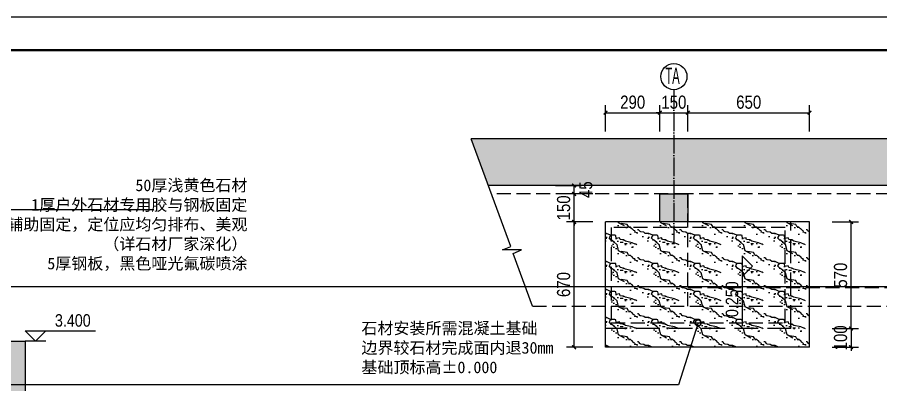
# Model space of a CAD drawing. Extents: x 9928 to 93764, y -101273 to -34887.
# Drawn here: x 77531 to 82143, y -81009 to -79043 of the extents above; entities that cross this region are included whole.
import ezdxf
from ezdxf import colors
from ezdxf.entities.mleader import LeaderData, LeaderLine
from ezdxf.math import Vec2, Vec3

# ---------------------------------------------------------------- set-up
doc = ezdxf.new("R2010")
doc.units = 0
doc.header["$LTSCALE"] = 1000
doc.header["$MEASUREMENT"] = 0
for name, pattern in [('DASH', [0.35, 0.25, -0.1]), ('DOTE', [2.42, 2, -0.2, 0.02, -0.2]), ('HIDDEN', [0.375, 0.25, -0.125])]:
    doc.linetypes.add(name, pattern=pattern)
for name, color, linetype in [('A-ANNO-DIMS', 6, 'Continuous'), ('A-ANNO-NOTE', 4, 'Continuous'), ('A-ANNO-SYMB', 4, 'Continuous'), ('A-FLOR-OVHD', 111, 'HIDDEN'), ('A-FLOR-STRS', 54, 'Continuous'), ('A-FURN-PATT-251', 251, 'Continuous'), ('A-SECT-005', 5, 'Continuous'), ('A-SECT-146', 216, 'Continuous'), ('A-WALL-FULL', 5, 'Continuous'), ('GL', 131, 'Continuous'), ('S-COLS', 5, 'Continuous'), ('SPACE_HATCH', 8, 'Continuous')]:
    doc.layers.add(name, color=color, linetype=linetype)
doc.layers.add('A-ANNO-NPLT', color=250, linetype='Continuous', plot=False)
doc.styles.add('DIM_T3', font='ARIALN.TTF')
doc.styles.add('EN', font='ARIALN.TTF')
doc.dimstyles.new('_TCH_ARCH&&20', dxfattribs={"dimtxt": 70, "dimasz": 20, "dimexe": 40, "dimexo": 40, "dimgap": 20, "dimtad": 1, "dimdec": 0, "dimzin": 0, "dimdsep": 46, "dimtxsty": 'DIM_T3', "dimblk": 'ARCHTICK', "dimcen": 0.09, "dimclrd": 6, "dimclre": 6, "dimclrt": 6, "dimazin": 2, "dimtfac": 1, "dimtdec": 0, "dimtix": 1, "dimtmove": 2, "dimatfit": 3, "dimfxl": 100, "dimfxlon": 1, "dimtolj": 1, "dimtzin": 0, "dimarcsym": 0})

# ---------------------------------------------------------------- blocks, each defined once
blk = doc.blocks.new('alsidufhasdf')
at = {"layer": 'A-ANNO-NOTE', "const_width": 12.5, "flags": 128}
blk.add_lwpolyline([(-69970.8, -65800.3), (-69970.8, -51475.3), (-80015.8, -51475.3), (-80015.8, -65800.3)], close=True, dxfattribs=at)
at = {"layer": 'A-ANNO-NPLT'}
blk.add_lwpolyline([(-69795.8, -66000.3), (-69795.8, -51300.3), (-80190.8, -51300.3), (-80190.8, -66000.3)], close=True, dxfattribs=at)
blk = doc.blocks.new('_ArchTick')
at = {"color": 0, "linetype": 'ByBlock', "const_width": 0.4}
blk.add_lwpolyline([(-0.5, -0.5), (0.5, 0.5)], dxfattribs=at)
blk = doc.blocks.new('*D450')
at = {"layer": 'A-ANNO-DIMS', "color": 6, "lineweight": -2, "transparency": 16777216}
for p, q in [((80605.3, -80137.8), (80465.3, -80137.8)), ((80505.3, -80807.8), (80505.3, -80137.8)), ((80605.3, -80807.8), (80465.3, -80807.8))]:
    blk.add_line(p, q, dxfattribs=at)
at = {"layer": 'Defpoints', "color": 0, "transparency": 16777216}
for p in [(80505.3, -80137.8), (80673.4, -80137.8), (80673.4, -80807.8)]:
    blk.add_point(p, dxfattribs=at)
at = {"layer": 'A-ANNO-DIMS', "color": 6, "lineweight": -2, "transparency": 16777216, "xscale": 20, "yscale": 20, "zscale": 20}
for p, rotation in [((80505.3, -80137.8), 90), ((80505.3, -80807.8), 270)]:
    blk.add_blockref('_ArchTick', p, dxfattribs=dict(at, rotation=rotation))
at = {"layer": 'A-ANNO-DIMS', "color": 6, "transparency": 16777216, "insert": (80449.6, -80472.8), "char_height": 70, "attachment_point": 5, "rotation": 90, "style": 'DIM_T3'}
blk.add_mtext('\\A1;670', dxfattribs=at)
blk = doc.blocks.new('*D451')
at = {"layer": 'A-ANNO-DIMS', "color": 6, "lineweight": -2, "transparency": 16777216}
for p, q in [((80673.4, -81257.9), (80673.4, -81397.9)), ((81762.9, -81257.9), (81762.9, -81397.9)), ((80673.4, -81357.9), (81762.9, -81357.9))]:
    blk.add_line(p, q, dxfattribs=at)
at = {"layer": 'Defpoints', "color": 0, "transparency": 16777216}
for p in [(80673.4, -80807.8), (81762.9, -80807.8), (81762.9, -81357.9)]:
    blk.add_point(p, dxfattribs=at)
at = {"layer": 'A-ANNO-DIMS', "color": 6, "lineweight": -2, "transparency": 16777216, "xscale": 20, "yscale": 20, "zscale": 20, "rotation": 180}
blk.add_blockref('_ArchTick', (80673.4, -81357.9), dxfattribs=at)
at = {"layer": 'A-ANNO-DIMS', "color": 6, "lineweight": -2, "transparency": 16777216, "xscale": 20, "yscale": 20, "zscale": 20}
blk.add_blockref('_ArchTick', (81762.9, -81357.9), dxfattribs=at)
at = {"layer": 'A-ANNO-DIMS', "color": 6, "transparency": 16777216, "insert": (81218.1, -81302.1), "char_height": 70, "attachment_point": 5, "style": 'DIM_T3'}
blk.add_mtext('\\A1;1090', dxfattribs=at)
blk = doc.blocks.new('*D452')
at = {"layer": 'A-ANNO-DIMS', "color": 6, "lineweight": -2, "transparency": 16777216}
for p, q in [((80505.3, -79987.8), (80505.3, -79967.8)), ((80605.3, -79987.8), (80465.3, -79987.8)), ((80505.3, -80137.8), (80505.3, -79987.8)), ((80605.3, -80137.8), (80465.3, -80137.8)), ((80505.3, -80137.8), (80505.3, -80157.8))]:
    blk.add_line(p, q, dxfattribs=at)
at = {"layer": 'Defpoints', "color": 0, "transparency": 16777216}
for p in [(80505.3, -79987.8), (80953.4, -79987.8), (80953.4, -80137.8)]:
    blk.add_point(p, dxfattribs=at)
at = {"layer": 'A-ANNO-DIMS', "color": 6, "lineweight": -2, "transparency": 16777216, "xscale": 20, "yscale": 20, "zscale": 20}
for p, rotation in [((80505.3, -79987.8), 270), ((80505.3, -80137.8), 90)]:
    blk.add_blockref('_ArchTick', p, dxfattribs=dict(at, rotation=rotation))
at = {"layer": 'A-ANNO-DIMS', "color": 6, "transparency": 16777216, "insert": (80449.6, -80062.8), "char_height": 70, "attachment_point": 5, "rotation": 90, "style": 'DIM_T3'}
blk.add_mtext('\\A1;150', dxfattribs=at)
blk = doc.blocks.new('*D453')
at = {"layer": 'A-ANNO-DIMS', "color": 6, "lineweight": -2, "transparency": 16777216}
for p, q in [((80405.3, -79942.8), (80545.3, -79942.8)), ((80505.3, -79987.8), (80505.3, -79942.8)), ((80605.3, -79987.8), (80465.3, -79987.8))]:
    blk.add_line(p, q, dxfattribs=at)
at = {"layer": 'Defpoints', "color": 0, "transparency": 16777216}
for p in [(80046.9, -79942.8), (80505.3, -79942.8), (80953.4, -79987.8)]:
    blk.add_point(p, dxfattribs=at)
at = {"layer": 'A-ANNO-DIMS', "color": 6, "lineweight": -2, "transparency": 16777216, "xscale": 20, "yscale": 20, "zscale": 20}
for p, rotation in [((80505.3, -79942.8), 90), ((80505.3, -79987.8), 270)]:
    blk.add_blockref('_ArchTick', p, dxfattribs=dict(at, rotation=rotation))
at = {"layer": 'A-ANNO-DIMS', "color": 6, "transparency": 16777216, "insert": (80568.1, -79965.3), "char_height": 70, "attachment_point": 5, "rotation": 90, "style": 'DIM_T3'}
blk.add_mtext('\\A1;45', dxfattribs=at)
blk = doc.blocks.new('*D455')
at = {"layer": 'A-ANNO-DIMS', "color": 6, "lineweight": -2, "transparency": 16777216}
for p, q in [((81762.9, -81257.9), (81762.9, -81397.9)), ((82653.4, -81257.9), (82653.4, -81397.9)), ((81762.9, -81357.9), (82653.4, -81357.9))]:
    blk.add_line(p, q, dxfattribs=at)
at = {"layer": 'Defpoints', "color": 0, "transparency": 16777216}
for p in [(81762.9, -80807.8), (82653.4, -80807.8), (82653.4, -81357.9)]:
    blk.add_point(p, dxfattribs=at)
at = {"layer": 'A-ANNO-DIMS', "color": 6, "lineweight": -2, "transparency": 16777216, "xscale": 20, "yscale": 20, "zscale": 20, "rotation": 180}
blk.add_blockref('_ArchTick', (81762.9, -81357.9), dxfattribs=at)
at = {"layer": 'A-ANNO-DIMS', "color": 6, "lineweight": -2, "transparency": 16777216, "xscale": 20, "yscale": 20, "zscale": 20}
blk.add_blockref('_ArchTick', (82653.4, -81357.9), dxfattribs=at)
at = {"layer": 'A-ANNO-DIMS', "color": 6, "transparency": 16777216, "insert": (82208.1, -81302.1), "char_height": 70, "attachment_point": 5, "style": 'DIM_T3'}
blk.add_mtext('\\A1;890', dxfattribs=at)
blk = doc.blocks.new('*D456')
at = {"layer": 'A-ANNO-DIMS', "color": 6, "lineweight": -2, "transparency": 16777216}
for p, q in [((80673.4, -79653.6), (80673.4, -79513.6)), ((80963.4, -79653.6), (80963.4, -79513.6)), ((80673.4, -79553.6), (80963.4, -79553.6))]:
    blk.add_line(p, q, dxfattribs=at)
at = {"layer": 'Defpoints', "color": 0, "transparency": 16777216}
for p in [(80963.4, -79553.6), (80673.4, -80137.8), (80963.4, -80137.8)]:
    blk.add_point(p, dxfattribs=at)
at = {"layer": 'A-ANNO-DIMS', "color": 6, "lineweight": -2, "transparency": 16777216, "xscale": 20, "yscale": 20, "zscale": 20, "rotation": 180}
blk.add_blockref('_ArchTick', (80673.4, -79553.6), dxfattribs=at)
at = {"layer": 'A-ANNO-DIMS', "color": 6, "lineweight": -2, "transparency": 16777216, "xscale": 20, "yscale": 20, "zscale": 20}
blk.add_blockref('_ArchTick', (80963.4, -79553.6), dxfattribs=at)
at = {"layer": 'A-ANNO-DIMS', "color": 6, "transparency": 16777216, "insert": (80818.4, -79497.8), "char_height": 70, "attachment_point": 5, "style": 'DIM_T3'}
blk.add_mtext('\\A1;290', dxfattribs=at)
blk = doc.blocks.new('*D457')
at = {"layer": 'A-ANNO-DIMS', "color": 6, "lineweight": -2, "transparency": 16777216}
for p, q in [((80963.4, -79653.6), (80963.4, -79513.6)), ((81113.4, -79653.6), (81113.4, -79513.6)), ((80963.4, -79553.6), (80943.4, -79553.6)), ((80963.4, -79553.6), (81113.4, -79553.6)), ((81113.4, -79553.6), (81133.4, -79553.6))]:
    blk.add_line(p, q, dxfattribs=at)
at = {"layer": 'Defpoints', "color": 0, "transparency": 16777216}
for p in [(81113.4, -79553.6), (81113.4, -79987.8), (80963.4, -80137.8)]:
    blk.add_point(p, dxfattribs=at)
at = {"layer": 'A-ANNO-DIMS', "color": 6, "lineweight": -2, "transparency": 16777216, "xscale": 20, "yscale": 20, "zscale": 20}
blk.add_blockref('_ArchTick', (80963.4, -79553.6), dxfattribs=at)
at = {"layer": 'A-ANNO-DIMS', "color": 6, "lineweight": -2, "transparency": 16777216, "xscale": 20, "yscale": 20, "zscale": 20, "rotation": 180}
blk.add_blockref('_ArchTick', (81113.4, -79553.6), dxfattribs=at)
at = {"layer": 'A-ANNO-DIMS', "color": 6, "transparency": 16777216, "insert": (81038.4, -79497.8), "char_height": 70, "attachment_point": 5, "style": 'DIM_T3'}
blk.add_mtext('\\A1;150', dxfattribs=at)
blk = doc.blocks.new('*D458')
at = {"layer": 'A-ANNO-DIMS', "color": 6, "lineweight": -2, "transparency": 16777216}
for p, q in [((81113.4, -79653.6), (81113.4, -79513.6)), ((81762.9, -79653.6), (81762.9, -79513.6)), ((81113.4, -79553.6), (81762.9, -79553.6))]:
    blk.add_line(p, q, dxfattribs=at)
at = {"layer": 'Defpoints', "color": 0, "transparency": 16777216}
for p in [(81762.9, -79553.6), (81113.4, -79987.8), (81762.9, -80137.8)]:
    blk.add_point(p, dxfattribs=at)
at = {"layer": 'A-ANNO-DIMS', "color": 6, "lineweight": -2, "transparency": 16777216, "xscale": 20, "yscale": 20, "zscale": 20, "rotation": 180}
blk.add_blockref('_ArchTick', (81113.4, -79553.6), dxfattribs=at)
at = {"layer": 'A-ANNO-DIMS', "color": 6, "lineweight": -2, "transparency": 16777216, "xscale": 20, "yscale": 20, "zscale": 20}
blk.add_blockref('_ArchTick', (81762.9, -79553.6), dxfattribs=at)
at = {"layer": 'A-ANNO-DIMS', "color": 6, "transparency": 16777216, "insert": (81438.1, -79497.8), "char_height": 70, "attachment_point": 5, "style": 'DIM_T3'}
blk.add_mtext('\\A1;650', dxfattribs=at)
blk = doc.blocks.new('*D459')
at = {"layer": 'A-ANNO-DIMS', "color": 6, "lineweight": -2, "transparency": 16777216}
for p, q in [((81984.5, -80707.8), (81984.5, -80687.8)), ((81884.5, -80707.8), (82024.5, -80707.8)), ((81984.5, -80707.8), (81984.5, -80807.8)), ((81884.5, -80807.8), (82024.5, -80807.8)), ((81984.5, -80807.8), (81984.5, -80827.8))]:
    blk.add_line(p, q, dxfattribs=at)
at = {"layer": 'Defpoints', "color": 0, "transparency": 16777216}
for p in [(81662.9, -80707.8), (81662.9, -80807.8), (81984.5, -80807.8)]:
    blk.add_point(p, dxfattribs=at)
at = {"layer": 'A-ANNO-DIMS', "color": 6, "lineweight": -2, "transparency": 16777216, "xscale": 20, "yscale": 20, "zscale": 20}
for p, rotation in [((81984.5, -80707.8), 270), ((81984.5, -80807.8), 90)]:
    blk.add_blockref('_ArchTick', p, dxfattribs=dict(at, rotation=rotation))
at = {"layer": 'A-ANNO-DIMS', "color": 6, "transparency": 16777216, "insert": (81928.8, -80757.8), "char_height": 70, "attachment_point": 5, "rotation": 90, "style": 'DIM_T3'}
blk.add_mtext('\\A1;100', dxfattribs=at)
blk = doc.blocks.new('*D460')
at = {"layer": 'A-ANNO-DIMS', "color": 6, "lineweight": -2, "transparency": 16777216}
for p, q in [((81884.5, -80137.8), (82024.5, -80137.8)), ((81984.5, -80707.8), (81984.5, -80137.8)), ((81884.5, -80707.8), (82024.5, -80707.8))]:
    blk.add_line(p, q, dxfattribs=at)
at = {"layer": 'Defpoints', "color": 0, "transparency": 16777216}
for p in [(81662.9, -80137.8), (81984.5, -80137.8), (81662.9, -80707.8)]:
    blk.add_point(p, dxfattribs=at)
at = {"layer": 'A-ANNO-DIMS', "color": 6, "lineweight": -2, "transparency": 16777216, "xscale": 20, "yscale": 20, "zscale": 20}
for p, rotation in [((81984.5, -80137.8), 90), ((81984.5, -80707.8), 270)]:
    blk.add_blockref('_ArchTick', p, dxfattribs=dict(at, rotation=rotation))
at = {"layer": 'A-ANNO-DIMS', "color": 6, "transparency": 16777216, "insert": (81928.8, -80422.8), "char_height": 70, "attachment_point": 5, "rotation": 90, "style": 'DIM_T3'}
blk.add_mtext('\\A1;570', dxfattribs=at)
blk = doc.blocks.new('*D444')
at = {"layer": 'A-ANNO-DIMS', "color": 6, "lineweight": -2, "transparency": 16777216}
for p, q in [((81662.9, -81087.8), (81662.9, -81227.8)), ((81762.9, -81087.8), (81762.9, -81227.8)), ((81662.9, -81187.8), (81642.9, -81187.8)), ((81662.9, -81187.8), (81762.9, -81187.8)), ((81762.9, -81187.8), (81782.9, -81187.8))]:
    blk.add_line(p, q, dxfattribs=at)
at = {"layer": 'Defpoints', "color": 0, "transparency": 16777216}
for p in [(81662.9, -80137.8), (81762.9, -80137.8), (81762.9, -81187.8)]:
    blk.add_point(p, dxfattribs=at)
at = {"layer": 'A-ANNO-DIMS', "color": 6, "lineweight": -2, "transparency": 16777216, "xscale": 20, "yscale": 20, "zscale": 20}
blk.add_blockref('_ArchTick', (81662.9, -81187.8), dxfattribs=at)
at = {"layer": 'A-ANNO-DIMS', "color": 6, "lineweight": -2, "transparency": 16777216, "xscale": 20, "yscale": 20, "zscale": 20, "rotation": 180}
blk.add_blockref('_ArchTick', (81762.9, -81187.8), dxfattribs=at)
at = {"layer": 'A-ANNO-DIMS', "color": 6, "transparency": 16777216, "insert": (81712.9, -81132), "char_height": 70, "attachment_point": 5, "style": 'DIM_T3'}
blk.add_mtext('\\A1;100', dxfattribs=at)
blk = doc.blocks.new('*D461')
at = {"layer": 'A-ANNO-DIMS', "color": 6, "lineweight": -2, "transparency": 16777216}
for p, q in [((80673.4, -81087.8), (80673.4, -81227.8)), ((81662.9, -81087.8), (81662.9, -81227.8)), ((81662.9, -81187.8), (80673.4, -81187.8))]:
    blk.add_line(p, q, dxfattribs=at)
at = {"layer": 'Defpoints', "color": 0, "transparency": 16777216}
for p in [(80673.4, -80707.8), (81662.9, -80707.8), (80673.4, -81187.8)]:
    blk.add_point(p, dxfattribs=at)
at = {"layer": 'A-ANNO-DIMS', "color": 6, "lineweight": -2, "transparency": 16777216, "xscale": 20, "yscale": 20, "zscale": 20, "rotation": 180}
blk.add_blockref('_ArchTick', (80673.4, -81187.8), dxfattribs=at)
at = {"layer": 'A-ANNO-DIMS', "color": 6, "lineweight": -2, "transparency": 16777216, "xscale": 20, "yscale": 20, "zscale": 20}
blk.add_blockref('_ArchTick', (81662.9, -81187.8), dxfattribs=at)
at = {"layer": 'A-ANNO-DIMS', "color": 6, "transparency": 16777216, "insert": (81168.1, -81132), "char_height": 70, "attachment_point": 5, "style": 'DIM_T3'}
blk.add_mtext('\\A1;990', dxfattribs=at)
blk = doc.blocks.new('DFGHFGH')
at = {"layer": 'A-ANNO-NOTE'}
blk.add_line((367305, -290441), (368431, -290441), dxfattribs=at)
blk.add_lwpolyline([(367305, -290441), (367471, -290607), (367638, -290441)], dxfattribs=at)
at = {"layer": 'A-ANNO-NOTE', "style": 'EN'}
blk.add_attdef('±0.000', (367716, -290376), '', height=200, dxfattribs=at)
blk = doc.blocks.new('TAG-PLAN-ELEV')
blk.add_line((-1.66, 0), (9.6, 0))
for points in [[(-1.66, 0), (0, -1.66), (1.66, 0)], [(1.66, -1.66), (-1.66, -1.66)]]:
    blk.add_lwpolyline(points)
at = {"style": 'EN'}
for tag, p in [('LEVEL', (2.45, 0.65)), ('NAME', (2.45, -2.51))]:
    blk.add_attdef(tag, p, '', height=2, dxfattribs=at)
blk = doc.blocks.new('_DotSmall')
at = {"color": 0, "linetype": 'ByBlock', "const_width": 0.5}
blk.add_lwpolyline([(-0.0625, 0, 1), (0.0625, 0, 1)], format="xyb", close=True, dxfattribs=at)
blk = doc.blocks.new('zw2')
at = {"layer": 'SPACE_HATCH'}
h = blk.add_hatch(color=256, dxfattribs=at)
h.dxf.hatch_style = 1
h.paths.add_polyline_path([(41709.3, -78137.2), (41859.3, -78137.2), (41859.3, -77987.2), (41709.3, -77987.2)])
at = {"layer": 'S-COLS'}
blk.add_lwpolyline([(41709.3, -78137.2), (41859.3, -78137.2), (41859.3, -77987.2), (41709.3, -77987.2)], close=True, dxfattribs=at)

msp = doc.modelspace()

# ---------------------------------------------------------------- hatches: boundary and pattern name
at = {"layer": 'A-FURN-PATT-251'}
h = msp.add_hatch(color=256, dxfattribs=at)
h.dxf.hatch_style = 1
h.paths.add_polyline_path([(79955.2, -79692.8), (80046.9, -79942.8), (85491.1, -79942.8), (85452, -79835.9), (85495.7, -79817.8), (85394.9, -79817.8), (85437.9, -79799.9), (85399.5, -79692.8)])
h = msp.add_hatch(dxfattribs=at)
h.set_pattern_fill('大理石', color=256, scale=50, angle=90)
h.set_pattern_definition([(131.987212, (-30550.45, -5484.732), (-225.000005, 299.999996), [4.80487, -1004.21692]), (158.19859, (-30542.95, -5556.16), (-450, 150), [17.30946, -1194.35262]), (150.945396, (-30534.377, -5559.732), (-225.0000064, 149.99999), [7.35402, -1536.99045]), (180, (-30540.8, -5556.16), (2e-14, 150), [2.14286, -222.85713]), (161.56505, (-30546.16, -5486.16), (-225, 3e-07), [4.51754, -469.8241]), (261.469234, (-30546.163, -5486.16), (-1.4e-06, -149.9999995), [7.22277, -1509.5583]), (169.215702, (-30532.234, -5496.16), (-900.0000004, 150.0000007), [15.26968, -1588.04715]), (152.132996, (-30600.806, -5609.018), (-1125.0000044, 599.99999271), [35.14728, -7345.78245]), (90, (-30633.8, -5606.86), (-225, 1e-14), [0, -150]), (154.983106, (-30674.734, -5509.732), (-674.9999995, 300.0000008), [23.64707, -2459.2947]), (171.4391104, (-30585.806, -5451.875), (-2024.99998723, 299.99999948), [33.58852, -7020.0009]), (172.8749836, (-30606.163, -5534.732), (-1125.0000011, 149.999991), [17.27627, -3610.7397]), (166.75948, (-30559.02, -5549.732), (-674.9999995, 150.00000146), [37.4234, -3892.0326]), (90, (-30559.13, -5573.12), (-225, 1e-14), [0, -150]), (90, (-30556.72, -5570.7), (-225, 1e-14), [0, -150]), (90, (-30568.76, -5553.83), (-225, 1e-14), [0, -150]), (90, (-30595.26, -5558.65), (-225, 1e-14), [0, -150]), (149.036243, (-30595.449, -5541.161), (-225.0000065, 149.999988), [12.4949, -2611.4334]), (90, (-30605.75, -5534.75), (-225, 1e-14), [0, -150]), (90, (-30597.67, -5553.83), (-225, 1e-14), [0, -150]), (90, (-30612.12, -5546.6), (-225, 1e-14), [0, -150]), (90, (-30590.44, -5553.83), (-225, 1e-14), [0, -150]), (140.19443, (-30575.092, -5466.875), (-225, 150), [5.57875, -1165.9587]), (180, (-30568.66, -5466.88), (2e-14, 150), [6.42857, -218.57142]), (133.66778, (-30561.163, -5474.732), (-449.9999991, 450.0000003), [10.86208, -2270.1738]), (180, (-30559.02, -5474.73), (2e-14, 150), [2.14286, -222.85713]), (129.805571, (-30553.663, -5481.16), (-225.0000089, 299.9999928), [8.36812, -1748.93805]), (90, (-30568.76, -5503.22), (-225, 1e-14), [0, -150]), (90, (-30575.56, -5466.55), (-225, 1e-14), [0, -150]), (90, (-30575.56, -5466.55), (-225, 1e-14), [0, -150]), (119.357754, (-30579.377, -5463.304), (-225.0000013, 449.999999), [13.11254, -1363.70443]), (90, (-30590.44, -5467.07), (-225, 1e-14), [0, -150]), (236.309932, (-30674.734, -5509.732), (-224.999996, -300.000002), [15.45236, -1607.0457]), (98.130102, (-30644.734, -5526.161), (-224.9999987, 1499.9999894), [15.15229, -3166.8282]), (137.862405, (-30640.449, -5559.732), (-674.99999937, 600.00000026), [20.2283, -4227.71235]), (104.620874, (-30631.877, -5592.589), (-225.0000094, 899.9999975), [33.95676, -3531.5025]), (90, (-30645.84, -5580.35), (-225, 1e-14), [0, -150]), (108.434949, (-30623.306, -5532.59), (-224.9999993, 600), [6.7763, -1416.24862]), (106.699244, (-30625.45, -5526.16), (-1.2e-05, 149.999997), [3.72868, -779.2943]), (191.093723, (-30626.52, -5522.589), (-1574.99998526, -300.0000026), [18.56112, -3879.2748]), (90, (-30636.2, -5541.78), (-225, 1e-14), [0, -150]), (90, (-30645.16, -5526.24), (-225, 1e-14), [0, -150]), (90, (-30619.34, -5546.6), (-225, 1e-14), [0, -150]), (90, (-30667.51, -5565.89), (-225, 1e-14), [0, -150]), (90, (-30657.88, -5573.12), (-225, 1e-14), [0, -150]), (134.144903, (-30671.52, -5534.732), (-450, 450.0000008), [16.92194, -3536.6853]), (144.582945, (-30655.449, -5546.161), (-224.9999991, 150.0000004), [19.72063, -4121.6106]), (90, (-30671.67, -5534.53), (-225, 1e-14), [0, -150]), (90, (-30660.3, -5556.24), (-225, 1e-14), [0, -150]), (90, (-30671.67, -5534.53), (-225, 1e-14), [0, -150]), (90, (-30655.1, -5546.14), (-225, 1e-14), [0, -150]), (165.068583, (-30646.877, -5511.16), (-675, 150), [5.54435, -1158.76875]), (180, (-30652.23, -5509.73), (2e-14, 150), [22.5, -202.5]), (140.19443, (-30746.52, -5483.304), (-225, 150), [5.57875, -1165.9587]), (90, (-30698.83, -5524.91), (-225, 1e-14), [0, -150]), (90, (-30696.42, -5520.1), (-225, 1e-14), [0, -150]), (90, (-30701.23, -5539.37), (-225, 1e-14), [0, -150]), (90, (-30727.73, -5515.27), (-225, 1e-14), [0, -150]), (143.130102, (-30714.377, -5499.732), (-224.9999999, 150.0000002), [10.71429, -2239.28565]), (180, (-30696.16, -5499.73), (2e-14, 150), [18.21429, -206.7857]), (90, (-30696.52, -5499.7), (-225, 1e-14), [0, -150]), (113.19859, (-30744.377, -5488.304), (-225, 450), [5.43984, -1136.92612]), (156.03751, (-30741.163, -5489.73), (-450, 150), [3.51745, -735.14688]), (156.03751, (-30737.95, -5491.16), (-450, 150), [3.51745, -735.14688]), (171.869898, (-30722.949, -5493.304), (-1125.0000001, 150.00000065), [15.15229, -3166.8282]), (180, (-30750.8, -5479.73), (2e-14, 150), [5.35714, -219.64285]), (90, (-30758.3, -5496.2), (-225, 1e-14), [0, -150])])
h.paths.add_polyline_path([(80673.4, -80137.8), (80673.4, -80807.8), (81762.9, -80807.8), (81762.9, -80137.8)])
h = msp.add_hatch(color=253, dxfattribs=at)
h.dxf.hatch_style = 1
h.paths.add_polyline_path([(77473.8, -83375), (77723.8, -83375), (77723.8, -84225), (77473.8, -84225)])
h.paths.add_polyline_path([(77473.8, -80775), (77573.8, -80775), (77573.8, -83375), (77473.8, -83375)])

# ---------------------------------------------------------------- linework, layer by layer
at = {"layer": 'A-ANNO-DIMS'}
msp.add_lwpolyline([(80283.4, -80587.8), (80180, -80305.9), (80223.7, -80287.8), (80173.4, -80287.8), (80123, -80287.8), (80166.7, -80269.6), (79955.2, -79692.8)], dxfattribs=at)
at = {"layer": 'A-FLOR-OVHD', "linetype": 'DASH', "ltscale": 0.3}
for p, q in [((81113.4, -79987.8), (80063.4, -79987.8)), ((83453.4, -79987.8), (81113.4, -79987.8)), ((81113.4, -80587.8), (81113.4, -79987.8)), ((81113.4, -80487.8), (83303.4, -80487.8)), ((80283.4, -80587.8), (83453.4, -80587.8))]:
    msp.add_line(p, q, dxfattribs=at)
at = {"layer": 'A-FLOR-STRS'}
for p, q in [((80673.4, -80807.8), (80673.4, -80137.8)), ((81762.9, -80137.8), (80673.4, -80137.8)), ((81762.9, -80807.8), (81762.9, -80137.8)), ((81762.9, -80807.8), (80673.4, -80807.8))]:
    msp.add_line(p, q, dxfattribs=at)
at = {"layer": 'A-FLOR-STRS', "linetype": 'DASH', "ltscale": 0.5}
for q in [(81662.9, -80137.8), (80673.4, -80707.8)]:
    msp.add_line((81662.9, -80707.8), q, dxfattribs=at)
at = {"layer": 'A-SECT-005', "color": 2, "linetype": 'DASH', "ltscale": 0.3}
msp.add_lwpolyline([(81632.9, -80167.8), (80703.4, -80167.8), (80703.4, -80677.8), (81632.9, -80677.8)], close=True, dxfattribs=at)
at = {"layer": 'A-SECT-146'}
for p, q in [((77473.8, -80775), (77573.8, -80775)), ((77573.8, -80775), (77573.8, -83375))]:
    msp.add_line(p, q, dxfattribs=at)
at = {"layer": 'A-WALL-FULL'}
for p, q in [((85399.5, -79692.8), (79955.2, -79692.8)), ((85491.1, -79942.8), (80046.9, -79942.8))]:
    msp.add_line(p, q, dxfattribs=at)
at = {"layer": 'GL', "color": 3, "linetype": 'DOTE', "ltscale": 0.05}
msp.add_line((81038.4, -79430.6), (81038.4, -80264.1), dxfattribs=at)
at = {"layer": 'GL', "color": 3}
msp.add_circle((81038.4, -79360.6), 70, dxfattribs=at)

# ---------------------------------------------------------------- block references
at = {"xscale": -1, "rotation": 90}
msp.add_blockref('zw2', (2976.1, -38278.5), dxfattribs=at)
at = {"layer": 'A-ANNO-DIMS', "xscale": 1.010204081632657, "yscale": 1.010204081632657, "zscale": 1.010204081632657, "rotation": 270}
msp.add_blockref('alsidufhasdf', (139417.5, -160052.3), dxfattribs=at)
at = {"layer": 'A-ANNO-NOTE'}
ref = msp.add_blockref('DFGHFGH', (-15410.2, 42115.6), dxfattribs=dict(at, xscale=-0.3333333333333334, yscale=0.3333333333333334, zscale=0.3333333333333334, rotation=90))
ref.add_attrib('±0.000', '0.250', (81381.9, -80646.7), dxfattribs={"height": 66.67, "rotation": 90, "style": 'EN'})
ref = msp.add_blockref('TAG-PLAN-ELEV', (77629.3, -80719.5), dxfattribs=dict(at, xscale=33.3333333328067, yscale=33.3333333328067, zscale=33.3333333328067))
ref.add_attrib('LEVEL', '3.400', (77732.5, -80698), dxfattribs={"layer": '0', "height": 66.67, "style": 'EN'})

# ---------------------------------------------------------------- texts
at = {"layer": 'GL', "color": 3, "style": 'DIM_T3', "width": 0.6}
msp.add_text('TA', height=87.5, dxfattribs=at).set_placement((80992.6, -79399.5))

# ---------------------------------------------------------------- dimensions: what is measured, and where the dimension line sits
at = {"layer": 'A-ANNO-DIMS'}
for base, p1, p2, angle, picture, middle in [((80963.4, -79553.6), (80673.4, -80137.8), (80963.4, -80137.8), 180, '*D456', (80818.4, -79497.8)), ((81113.4, -79553.6), (80963.4, -80137.8), (81113.4, -79987.8), 180, '*D457', (81038.4, -79497.8)), ((81762.8742, -79553.5676), (81113.3577, -79987.7807), (81762.8742, -80137.7807), 180, '*D458', (81438.116, -79497.8275)), ((80505.3, -79987.8), (80953.4, -80137.8), (80953.4, -79987.8), 90, '*D452', (80449.6, -80062.8)), ((80505.3, -80137.8), (80673.4, -80807.8), (80673.4, -80137.8), 90, '*D450', (80449.6, -80472.8)), ((81762.9, -81187.8), (81662.9, -80137.8), (81762.9, -80137.8), 180, '*D444', (81712.9, -81132)), ((81984.5, -80137.8), (81662.9, -80707.8), (81662.9, -80137.8), 90, '*D460', (81928.8, -80422.8)), ((81984.5, -80807.8), (81662.9, -80707.8), (81662.9, -80807.8), 90, '*D459', (81928.8, -80757.8)), ((80673.3577, -81187.7807), (81662.8742, -80707.7807), (80673.3577, -80707.7807), 180, '*D461', (81168.116, -81132.0406)), ((81762.8742, -81357.8525), (80673.3577, -80807.7807), (81762.8742, -80807.7807), 180, '*D451', (81218.116, -81302.1124)), ((82653.3579, -81357.8525), (81762.8742, -80807.7807), (82653.3579, -80807.7807), 180, '*D455', (82208.116, -81302.1124))]:
    dim = msp.add_linear_dim(base=base, p1=p1, p2=p2, angle=angle, dimstyle='_TCH_ARCH&&20', dxfattribs=at)
    dim.commit()
    dim.dimension.update_dxf_attribs({"geometry": picture, "text_midpoint": middle})
dim = msp.add_linear_dim(base=(80505.3, -79942.8), p1=(80953.4, -79987.8), p2=(80046.9, -79942.8), angle=90, dimstyle='_TCH_ARCH&&20', dxfattribs=at)
dim.commit()
dim.dimension.update_dxf_attribs({"geometry": '*D453', "text_midpoint": (80568.1, -79965.3), "dimtype": 160})

# ---------------------------------------------------------------- leaders
at = {"layer": 'A-ANNO-SYMB'}
ml = msp.add_multileader_mtext('Standard', dxfattribs=at)
ml.set_content('\\pxsm1;{\\fSimSun|b0|i0|c134|p2;\\H0.2x;L形钢盖板\\P黑色哑光氟碳喷涂}', color=256, style='EN')
ml.set_leader_properties(color=256)
ml.set_arrow_properties(name='DOTSMALL')
ml.build(insert=Vec2(0, 0))
ml.multileader.update_dxf_attribs({"text_left_attachment_type": 5, "text_right_attachment_type": 5, "dogleg_length": 901.2, "arrow_head_size": 62.7})
ctx = ml.context
ctx.base_point, ctx.char_height, ctx.arrow_head_size, ctx.landing_gap_size, ctx.plane_origin = Vec3(74805.1, -80071.4), 313.469, 62.7, 0.282, Vec3(102970.1, -80209.9)
ctx.left_attachment, ctx.right_attachment, ctx.text_align_type = 5, 5, 2
notes = []
notes.append((ctx, [(0, (1, 1, 0), (74715.1, -80071.4), (1, 0), 90, [(0, [(74328.4, -81075)], 0, [])])]))
ctx.mtext.insert, ctx.mtext.alignment, ctx.mtext.flow_direction = Vec3(75511.8, -79854.8), 3, 5
ml = msp.add_multileader_mtext('Standard', dxfattribs=at)
ml.set_content('\\pxsm1;{\\fSimSun|b0|i0|c134|p2;\\H0.2x;50厚浅黄色石材\\P1厚户外石材专用胶与钢板固定\\P底部螺栓辅助固定，定位应均匀排布、美观\\P（详石材厂家深化）\\P5厚钢板，黑色哑光氟碳喷涂}', color=256, style='EN')
ml.set_leader_properties(color=256)
ml.set_arrow_properties(name='DOTSMALL')
ml.build(insert=Vec2(0, 0))
ml.multileader.update_dxf_attribs({"text_left_attachment_type": 5, "text_right_attachment_type": 5, "dogleg_length": 901.2, "arrow_head_size": 62.7})
ctx = ml.context
ctx.base_point, ctx.char_height, ctx.arrow_head_size, ctx.landing_gap_size, ctx.plane_origin = Vec3(77064.5, -80482.7), 313.469, 62.7, 0.282, Vec3(105748.1, -80629.2)
ctx.left_attachment, ctx.right_attachment, ctx.text_align_type = 5, 5, 2
notes.append((ctx, [(0, (1, 1, 0), (77000.2, -80482.7), (1, 0), 64.3, [(0, [(76759.1, -81720.9)], 0, [])])]))
ctx.mtext.insert, ctx.mtext.alignment, ctx.mtext.flow_direction = Vec3(78760.7, -79910.5), 3, 5
at = {"layer": 'A-ANNO-SYMB', "color": 2}
ml = msp.add_multileader_mtext('Standard', dxfattribs=at)
ml.set_content('\\pxsm1;{\\fSimSun|b0|i0|c134|p2;\\H0.2x;石材安装所需混凝土基础\\P边界较石材完成面内退30mm\\P基础顶标高±0.000}', color=2, style='EN')
ml.set_leader_properties(color=256)
ml.set_arrow_properties(name='DOTSMALL')
ml.build(insert=Vec2(0, 0))
ml.multileader.update_dxf_attribs({"text_left_attachment_type": 5, "text_right_attachment_type": 5, "dogleg_length": 901.2, "arrow_head_size": 62.7})
ctx = ml.context
ctx.base_point, ctx.char_height, ctx.arrow_head_size, ctx.landing_gap_size, ctx.plane_origin = Vec3(85549.2, -80766.2), 313.469, 62.7, 0.282, Vec3(113682, -79506.7)
ctx.left_attachment, ctx.right_attachment, ctx.text_align_type = 5, 5, 2
notes.append((ctx, [(0, (1, 1, 0), (84929.2, -80766.2), (1, 0), 620, [(0, [(84823.4, -80615)], 0, [])])]))
ctx.mtext.insert, ctx.mtext.alignment, ctx.mtext.flow_direction = Vec3(86621.9, -80431.8), 3, 5
ml = msp.add_multileader_mtext('Standard', dxfattribs=at)
ml.set_content('\\pxsm1;{\\fSimSun|b0|i0|c134|p2;\\H0.2x;石材安装所需混凝土基础\\P边界较石材完成面内退30mm\\P基础顶标高±0.000}', color=2, style='EN')
ml.set_leader_properties(color=256)
ml.set_arrow_properties(name='DOTSMALL')
ml.build(insert=Vec2(0, 0))
ml.multileader.update_dxf_attribs({"text_left_attachment_type": 5, "text_right_attachment_type": 5, "dogleg_length": 901.2, "arrow_head_size": 62.7})
ctx = ml.context
ctx.base_point, ctx.char_height, ctx.arrow_head_size, ctx.landing_gap_size, ctx.plane_origin = Vec3(79369.3, -81009.3), 313.469, 62.7, 0.282, Vec3(52309.5, -79569.5)
ctx.left_attachment, ctx.right_attachment = 5, 5
notes.append((ctx, [(0, (1, 1, 0), (81062.3, -81009.3), (-1, 0), 620, [(0, [(81168.1, -80677.8)], 0, [])])]))
ctx.mtext.insert, ctx.mtext.flow_direction = Vec3(79369.6, -80675), 5
for ctx, leaders in notes:
    for number, flags, end, landing, length, lines in leaders:
        leader = LeaderData()
        leader.index, (leader.has_last_leader_line, leader.has_dogleg_vector, leader.attachment_direction) = number, flags
        leader.last_leader_point, leader.dogleg_vector, leader.dogleg_length = Vec3(end), Vec3(landing), length
        for number, points, colour, breaks in lines:
            line = LeaderLine()
            line.index, line.vertices, line.color, line.breaks = number, Vec3.list(points), colors.encode_raw_color(colour), breaks
            leader.lines.append(line)
        ctx.leaders.append(leader)

doc.saveas('drawing.dxf')
